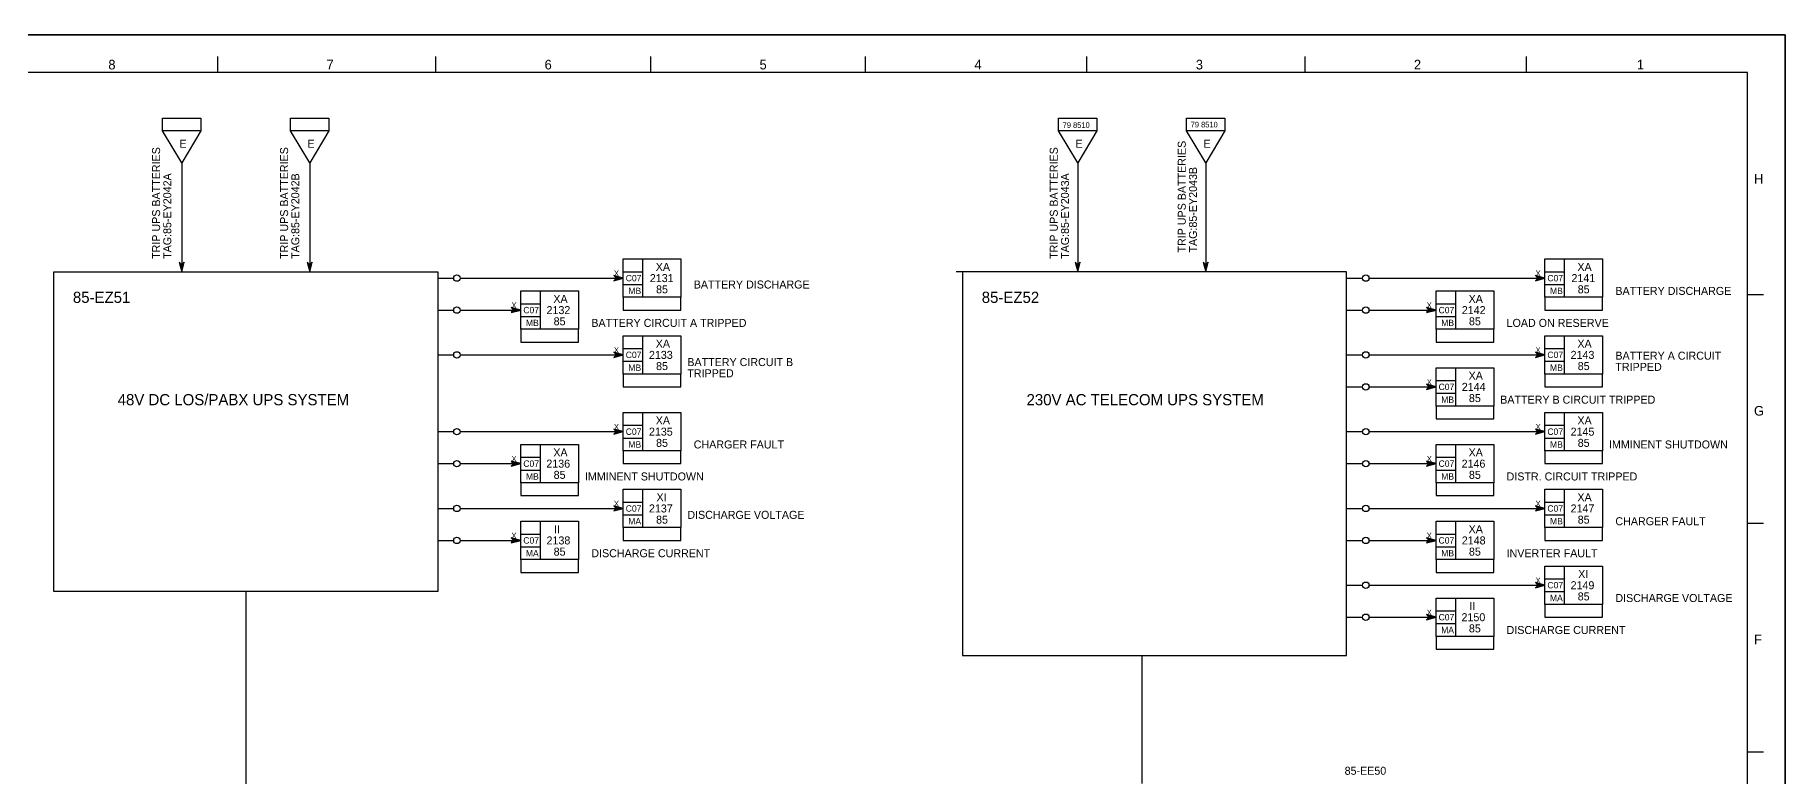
# Model space of a CAD drawing. Extents: x 0 to 841, y 0 to 594.
# Drawn here: x 294 to 841, y 362 to 594 of the extents above; entities that cross this region are included whole.
import ezdxf

# ---------------------------------------------------------------- set-up
doc = ezdxf.new("R2010")
doc.units = 0
for name, color, linetype in [('01-LIN-025-A', 7, 'Continuous'), ('09-LIN-050-B', 7, 'Continuous'), ('12-LIN-100-A', 7, 'Continuous'), ('45-', 7, 'Continuous'), ('46-', 7, 'Continuous'), ('47-', 7, 'Continuous'), ('48-BOR-018', 7, 'Continuous'), ('50-REV-035-TRNG', 7, 'Continuous'), ('53-FAB-UD', 7, 'Continuous')]:
    doc.layers.add(name, color=color, linetype=linetype)

msp = doc.modelspace()

# ---------------------------------------------------------------- linework, layer by layer
at = {"layer": '01-LIN-025-A'}
for p, q in [((351.14, 587.26), (351.14, 582.23)), ((419.3, 587.26), (419.3, 582.23)), ((486.46, 587.26), (486.46, 582.23)), ((553.61, 587.26), (553.61, 582.23)), ((622.78, 587.26), (622.78, 582.23)), ((690.94, 587.26), (690.94, 582.23)), ((760.1, 587.26), (760.1, 582.23)), ((829.26, 582.23), (10.33, 582.23)), ((829.26, 112.01), (829.26, 582.23)), ((834.27, 512.76), (829.26, 512.76)), ((834.27, 441.28), (829.26, 441.28)), ((834.27, 369.8), (829.26, 369.8))]:
    msp.add_line(p, q, dxfattribs=at)
at = {"layer": '09-LIN-050-B'}
msp.add_lwpolyline([(0, 0), (841, 0), (841, 594), (0, 594)], close=True, dxfattribs=at)
at = {"layer": '12-LIN-100-A'}
for p, q in [((300, 520), (420, 520)), ((300, 440), (300, 520)), ((420, 520), (420, 440)), ((704, 520), (582, 520)), ((584, 520), (584, 440)), ((704, 440), (704, 520)), ((300, 420), (300, 440)), ((420, 440), (420, 440)), ((420, 440), (420, 420)), ((584, 440), (584, 400)), ((704, 400), (704, 440)), ((420, 420), (300, 420)), ((360, 420), (360, 300)), ((584, 400), (704, 400)), ((640, 400), (640, 360))]:
    msp.add_line(p, q, dxfattribs=at)
msp.add_lwpolyline([(0, 594), (841, 594), (841, 0), (0, 0)], close=True, dxfattribs=at)
at = {"layer": '46-'}
for p, q in [((340, 522.2), (339.2, 523)), ((339.2, 523), (340, 520)), ((340, 522), (339.4, 522.6)), ((339.4, 522.6), (340, 520.4)), ((340, 521.8), (339.6, 522.2)), ((339.6, 522.2), (340, 520.8)), ((340, 521.6), (339.8, 521.8)), ((339.8, 521.8), (340, 521.2)), ((340, 520), (340.8, 523)), ((340.8, 523), (340, 522.2)), ((340, 520.4), (340.6, 522.6)), ((340.6, 522.6), (340, 522)), ((340, 520.8), (340.4, 522.2)), ((340.4, 522.2), (340, 521.8)), ((340, 521.2), (340.2, 521.8)), ((340.2, 521.8), (340, 521.6)), ((380, 522.2), (379.2, 523)), ((379.2, 523), (380, 520)), ((380, 522), (379.4, 522.6)), ((379.4, 522.6), (380, 520.4)), ((380, 521.8), (379.6, 522.2)), ((379.6, 522.2), (380, 520.8)), ((380, 521.6), (379.8, 521.8)), ((379.8, 521.8), (380, 521.2)), ((380, 520), (380.8, 523)), ((380.8, 523), (380, 522.2)), ((380, 520.4), (380.6, 522.6)), ((380.6, 522.6), (380, 522)), ((380, 520.8), (380.4, 522.2)), ((380.4, 522.2), (380, 521.8)), ((380, 521.2), (380.2, 521.8)), ((380.2, 521.8), (380, 521.6)), ((620, 522.2), (619.2, 523)), ((619.2, 523), (620, 520)), ((620, 522), (619.4, 522.6)), ((619.4, 522.6), (620, 520.4)), ((620, 521.8), (619.6, 522.2)), ((619.6, 522.2), (620, 520.8)), ((620, 521.6), (619.8, 521.8)), ((619.8, 521.8), (620, 521.2)), ((620, 520), (620.8, 523)), ((620.8, 523), (620, 522.2)), ((620, 520.4), (620.6, 522.6)), ((620.6, 522.6), (620, 522)), ((620, 520.8), (620.4, 522.2)), ((620.4, 522.2), (620, 521.8)), ((620, 521.2), (620.2, 521.8)), ((620.2, 521.8), (620, 521.6)), ((660, 522.2), (659.2, 523)), ((659.2, 523), (660, 520)), ((660, 522), (659.4, 522.6)), ((659.4, 522.6), (660, 520.4)), ((660, 521.8), (659.6, 522.2)), ((659.6, 522.2), (660, 520.8)), ((660, 521.6), (659.8, 521.8)), ((659.8, 521.8), (660, 521.2)), ((660, 520), (660.8, 523)), ((660.8, 523), (660, 522.2)), ((660, 520.4), (660.6, 522.6)), ((660.6, 522.6), (660, 522)), ((660, 520.8), (660.4, 522.2)), ((660.4, 522.2), (660, 521.8)), ((660, 521.2), (660.2, 521.8)), ((660.2, 521.8), (660, 521.6)), ((478, 518), (475, 518.8)), ((475, 518.8), (475.8, 518)), ((475.8, 518), (475, 517.2)), ((475, 517.2), (478, 518)), ((477.6, 518), (475.4, 518.6)), ((475.4, 518.6), (476, 518)), ((476, 518), (475.4, 517.4)), ((475.4, 517.4), (477.6, 518)), ((477.2, 518), (475.8, 518.4)), ((475.8, 518.4), (476.2, 518)), ((476.2, 518), (475.8, 517.6)), ((475.8, 517.6), (477.2, 518)), ((476.8, 518), (476.2, 518.2)), ((476.2, 518.2), (476.4, 518)), ((476.4, 518), (476.2, 517.8)), ((476.2, 517.8), (476.8, 518)), ((766, 518), (763, 518.8)), ((763, 518.8), (763.8, 518)), ((763.8, 518), (763, 517.2)), ((763, 517.2), (766, 518)), ((765.6, 518), (763.4, 518.6)), ((763.4, 518.6), (764, 518)), ((764, 518), (763.4, 517.4)), ((763.4, 517.4), (765.6, 518)), ((765.2, 518), (763.8, 518.4)), ((763.8, 518.4), (764.2, 518)), ((764.2, 518), (763.8, 517.6)), ((763.8, 517.6), (765.2, 518)), ((764.8, 518), (764.2, 518.2)), ((764.2, 518.2), (764.4, 518)), ((764.4, 518), (764.2, 517.8)), ((764.2, 517.8), (764.8, 518)), ((446, 508), (443, 508.8)), ((443, 508.8), (443.8, 508)), ((445.6, 508), (443.4, 508.6)), ((443.4, 508.6), (444, 508)), ((732, 508), (729, 508.8)), ((729, 508.8), (729.8, 508)), ((731.6, 508), (729.4, 508.6)), ((729.4, 508.6), (730, 508)), ((443.8, 508), (443, 507.2)), ((443, 507.2), (446, 508)), ((444, 508), (443.4, 507.4)), ((443.4, 507.4), (445.6, 508)), ((445.2, 508), (443.8, 508.4)), ((443.8, 508.4), (444.2, 508)), ((444.2, 508), (443.8, 507.6)), ((443.8, 507.6), (445.2, 508)), ((444.8, 508), (444.2, 508.2)), ((444.2, 508.2), (444.4, 508)), ((444.4, 508), (444.2, 507.8)), ((444.2, 507.8), (444.8, 508)), ((729.8, 508), (729, 507.2)), ((729, 507.2), (732, 508)), ((730, 508), (729.4, 507.4)), ((729.4, 507.4), (731.6, 508)), ((731.2, 508), (729.8, 508.4)), ((729.8, 508.4), (730.2, 508)), ((730.2, 508), (729.8, 507.6)), ((729.8, 507.6), (731.2, 508)), ((730.8, 508), (730.2, 508.2)), ((730.2, 508.2), (730.4, 508)), ((730.4, 508), (730.2, 507.8)), ((730.2, 507.8), (730.8, 508)), ((478, 494), (475, 494.8)), ((475, 494.8), (475.8, 494)), ((475.8, 494), (475, 493.2)), ((475, 493.2), (478, 494)), ((477.6, 494), (475.4, 494.6)), ((475.4, 494.6), (476, 494)), ((476, 494), (475.4, 493.4)), ((475.4, 493.4), (477.6, 494)), ((477.2, 494), (475.8, 494.4)), ((475.8, 494.4), (476.2, 494)), ((476.2, 494), (475.8, 493.6)), ((475.8, 493.6), (477.2, 494)), ((476.8, 494), (476.2, 494.2)), ((476.2, 494.2), (476.4, 494)), ((476.4, 494), (476.2, 493.8)), ((476.2, 493.8), (476.8, 494)), ((766, 494), (763, 494.8)), ((763, 494.8), (763.8, 494)), ((763.8, 494), (763, 493.2)), ((763, 493.2), (766, 494)), ((765.6, 494), (763.4, 494.6)), ((763.4, 494.6), (764, 494)), ((764, 494), (763.4, 493.4)), ((763.4, 493.4), (765.6, 494)), ((765.2, 494), (763.8, 494.4)), ((763.8, 494.4), (764.2, 494)), ((764.2, 494), (763.8, 493.6)), ((763.8, 493.6), (765.2, 494)), ((764.8, 494), (764.2, 494.2)), ((764.2, 494.2), (764.4, 494)), ((764.4, 494), (764.2, 493.8)), ((764.2, 493.8), (764.8, 494)), ((732, 484), (729, 484.8)), ((729, 484.8), (729.8, 484)), ((729.8, 484), (729, 483.2)), ((729, 483.2), (732, 484)), ((731.6, 484), (729.4, 484.6)), ((729.4, 484.6), (730, 484)), ((730, 484), (729.4, 483.4)), ((729.4, 483.4), (731.6, 484)), ((731.2, 484), (729.8, 484.4)), ((729.8, 484.4), (730.2, 484)), ((730.2, 484), (729.8, 483.6)), ((729.8, 483.6), (731.2, 484)), ((730.8, 484), (730.2, 484.2)), ((730.2, 484.2), (730.4, 484)), ((730.4, 484), (730.2, 483.8)), ((730.2, 483.8), (730.8, 484)), ((478, 470), (475, 470.8)), ((475, 470.8), (475.8, 470)), ((477.6, 470), (475.4, 470.6)), ((475.4, 470.6), (476, 470)), ((477.2, 470), (475.8, 470.4)), ((475.8, 470.4), (476.2, 470)), ((766, 470), (763, 470.8)), ((763, 470.8), (763.8, 470)), ((765.6, 470), (763.4, 470.6)), ((763.4, 470.6), (764, 470)), ((765.2, 470), (763.8, 470.4)), ((763.8, 470.4), (764.2, 470)), ((475.8, 470), (475, 469.2)), ((475, 469.2), (478, 470)), ((476, 470), (475.4, 469.4)), ((475.4, 469.4), (477.6, 470)), ((476.2, 470), (475.8, 469.6)), ((475.8, 469.6), (477.2, 470)), ((476.8, 470), (476.2, 470.2)), ((476.2, 470.2), (476.4, 470)), ((476.4, 470), (476.2, 469.8)), ((476.2, 469.8), (476.8, 470)), ((763.8, 470), (763, 469.2)), ((763, 469.2), (766, 470)), ((764, 470), (763.4, 469.4)), ((763.4, 469.4), (765.6, 470)), ((764.2, 470), (763.8, 469.6)), ((763.8, 469.6), (765.2, 470)), ((764.8, 470), (764.2, 470.2)), ((764.2, 470.2), (764.4, 470)), ((764.4, 470), (764.2, 469.8)), ((764.2, 469.8), (764.8, 470)), ((446, 460), (443, 460.8)), ((443, 460.8), (443.8, 460)), ((443.8, 460), (443, 459.2)), ((443, 459.2), (446, 460)), ((445.6, 460), (443.4, 460.6)), ((443.4, 460.6), (444, 460)), ((444, 460), (443.4, 459.4)), ((443.4, 459.4), (445.6, 460)), ((445.2, 460), (443.8, 460.4)), ((443.8, 460.4), (444.2, 460)), ((444.2, 460), (443.8, 459.6)), ((443.8, 459.6), (445.2, 460)), ((444.8, 460), (444.2, 460.2)), ((444.2, 460.2), (444.4, 460)), ((444.4, 460), (444.2, 459.8)), ((444.2, 459.8), (444.8, 460)), ((732, 460), (729, 460.8)), ((729, 460.8), (729.8, 460)), ((729.8, 460), (729, 459.2)), ((729, 459.2), (732, 460)), ((731.6, 460), (729.4, 460.6)), ((729.4, 460.6), (730, 460)), ((730, 460), (729.4, 459.4)), ((729.4, 459.4), (731.6, 460)), ((731.2, 460), (729.8, 460.4)), ((729.8, 460.4), (730.2, 460)), ((730.2, 460), (729.8, 459.6)), ((729.8, 459.6), (731.2, 460)), ((730.8, 460), (730.2, 460.2)), ((730.2, 460.2), (730.4, 460)), ((730.4, 460), (730.2, 459.8)), ((730.2, 459.8), (730.8, 460)), ((478, 446), (475, 446.8)), ((475, 446.8), (475.8, 446)), ((475.8, 446), (475, 445.2)), ((475, 445.2), (478, 446)), ((477.6, 446), (475.4, 446.6)), ((475.4, 446.6), (476, 446)), ((476, 446), (475.4, 445.4)), ((475.4, 445.4), (477.6, 446)), ((477.2, 446), (475.8, 446.4)), ((475.8, 446.4), (476.2, 446)), ((476.2, 446), (475.8, 445.6)), ((475.8, 445.6), (477.2, 446)), ((476.8, 446), (476.2, 446.2)), ((476.2, 446.2), (476.4, 446)), ((476.4, 446), (476.2, 445.8)), ((476.2, 445.8), (476.8, 446)), ((766, 446), (763, 446.8)), ((763, 446.8), (763.8, 446)), ((763.8, 446), (763, 445.2)), ((763, 445.2), (766, 446)), ((765.6, 446), (763.4, 446.6)), ((763.4, 446.6), (764, 446)), ((764, 446), (763.4, 445.4)), ((763.4, 445.4), (765.6, 446)), ((765.2, 446), (763.8, 446.4)), ((763.8, 446.4), (764.2, 446)), ((764.2, 446), (763.8, 445.6)), ((763.8, 445.6), (765.2, 446)), ((764.8, 446), (764.2, 446.2)), ((764.2, 446.2), (764.4, 446)), ((764.4, 446), (764.2, 445.8)), ((764.2, 445.8), (764.8, 446)), ((446, 436), (443, 436.8)), ((443, 436.8), (443.8, 436)), ((443.8, 436), (443, 435.2)), ((443, 435.2), (446, 436)), ((445.6, 436), (443.4, 436.6)), ((443.4, 436.6), (444, 436)), ((444, 436), (443.4, 435.4)), ((443.4, 435.4), (445.6, 436)), ((445.2, 436), (443.8, 436.4)), ((443.8, 436.4), (444.2, 436)), ((444.2, 436), (443.8, 435.6)), ((443.8, 435.6), (445.2, 436)), ((444.8, 436), (444.2, 436.2)), ((444.2, 436.2), (444.4, 436)), ((444.4, 436), (444.2, 435.8)), ((444.2, 435.8), (444.8, 436)), ((732, 436), (729, 436.8)), ((729, 436.8), (729.8, 436)), ((729.8, 436), (729, 435.2)), ((729, 435.2), (732, 436)), ((731.6, 436), (729.4, 436.6)), ((729.4, 436.6), (730, 436)), ((730, 436), (729.4, 435.4)), ((729.4, 435.4), (731.6, 436)), ((731.2, 436), (729.8, 436.4)), ((729.8, 436.4), (730.2, 436)), ((730.2, 436), (729.8, 435.6)), ((729.8, 435.6), (731.2, 436)), ((730.8, 436), (730.2, 436.2)), ((730.2, 436.2), (730.4, 436)), ((730.4, 436), (730.2, 435.8)), ((730.2, 435.8), (730.8, 436)), ((766, 422), (763, 422.8)), ((763, 422.8), (763.8, 422)), ((763.8, 422), (763, 421.2)), ((763, 421.2), (766, 422)), ((765.6, 422), (763.4, 422.6)), ((763.4, 422.6), (764, 422)), ((764, 422), (763.4, 421.4)), ((763.4, 421.4), (765.6, 422)), ((765.2, 422), (763.8, 422.4)), ((763.8, 422.4), (764.2, 422)), ((764.2, 422), (763.8, 421.6)), ((763.8, 421.6), (765.2, 422)), ((764.8, 422), (764.2, 422.2)), ((764.2, 422.2), (764.4, 422)), ((764.4, 422), (764.2, 421.8)), ((764.2, 421.8), (764.8, 422)), ((732, 412), (729, 412.8)), ((729, 412.8), (729.8, 412)), ((729.8, 412), (729, 411.2)), ((729, 411.2), (732, 412)), ((731.6, 412), (729.4, 412.6)), ((729.4, 412.6), (730, 412)), ((730, 412), (729.4, 411.4)), ((729.4, 411.4), (731.6, 412)), ((731.2, 412), (729.8, 412.4)), ((729.8, 412.4), (730.2, 412)), ((730.2, 412), (729.8, 411.6)), ((729.8, 411.6), (731.2, 412)), ((730.8, 412), (730.2, 412.2)), ((730.2, 412.2), (730.4, 412)), ((730.4, 412), (730.2, 411.8)), ((730.2, 411.8), (730.8, 412))]:
    msp.add_line(p, q, dxfattribs=at)
for points in [[(340, 554), (340, 520)], [(380, 554), (380, 520)], [(620, 554), (620, 520)], [(660, 554), (660, 520)], [(427, 518), (478, 518)], [(711, 518), (766, 518)], [(427, 508), (446, 508)], [(711, 508), (732, 508)], [(427, 494), (478, 494)], [(711, 494), (766, 494)], [(711, 484), (732, 484)], [(427, 470), (478, 470)], [(711, 470), (766, 470)], [(427, 460), (446, 460)], [(711, 460), (732, 460)], [(427, 446), (478, 446)], [(711, 446), (766, 446)], [(427, 436), (446, 436)], [(711, 436), (732, 436)], [(711, 422), (766, 422)], [(711, 412), (732, 412)]]:
    msp.add_lwpolyline(points, dxfattribs=at)
at = {"layer": '47-'}
for p, q in [((420, 518), (425, 518)), ((704, 518), (709, 518)), ((420, 508), (425, 508)), ((704, 508), (709, 508)), ((420, 494), (425, 494)), ((704, 494), (709, 494)), ((704, 484), (709, 484)), ((420, 470), (425, 470)), ((704, 470), (709, 470)), ((420, 460), (425, 460)), ((704, 460), (709, 460)), ((420, 446), (425, 446)), ((704, 446), (709, 446)), ((420, 436), (425, 436)), ((704, 436), (709, 436)), ((704, 422), (709, 422)), ((704, 412), (709, 412))]:
    msp.add_line(p, q, dxfattribs=at)
for centre in [(426, 518), (710, 518), (426, 508), (710, 508), (426, 494), (710, 494), (710, 484), (426, 470), (710, 470), (426, 460), (710, 460), (426, 446), (710, 446), (426, 436), (710, 436), (710, 422), (710, 412)]:
    msp.add_circle(centre, 1, dxfattribs=at)
at = {"layer": '48-BOR-018'}
for p, q in [((478, 524), (496, 524)), ((478, 512), (478, 524)), ((478, 520), (484, 520)), ((484, 524), (484, 512)), ((496, 524), (496, 512)), ((766, 524), (784, 524)), ((766, 512), (766, 524)), ((766, 520), (772, 520)), ((772, 524), (772, 512)), ((784, 524), (784, 512)), ((478, 516), (484, 516)), ((766, 516), (772, 516)), ((446, 514), (464, 514)), ((446, 502), (446, 514)), ((446, 510), (452, 510)), ((452, 514), (452, 502)), ((464, 514), (464, 502)), ((496, 512), (478, 512)), ((478, 512), (478, 508)), ((496, 508), (496, 512)), ((732, 514), (750, 514)), ((732, 502), (732, 514)), ((732, 510), (738, 510)), ((738, 514), (738, 502)), ((750, 514), (750, 502)), ((784, 512), (766, 512)), ((766, 512), (766, 508)), ((784, 508), (784, 512)), ((446, 506), (452, 506)), ((478, 508), (496, 508)), ((732, 506), (738, 506)), ((766, 508), (784, 508)), ((464, 502), (446, 502)), ((446, 502), (446, 498)), ((446, 498), (464, 498)), ((464, 498), (464, 502)), ((478, 500), (496, 500)), ((478, 488), (478, 500)), ((484, 500), (484, 488)), ((496, 500), (496, 488)), ((750, 502), (732, 502)), ((732, 502), (732, 498)), ((732, 498), (750, 498)), ((750, 498), (750, 502)), ((766, 500), (784, 500)), ((766, 488), (766, 500)), ((772, 500), (772, 488)), ((784, 500), (784, 488)), ((478, 496), (484, 496)), ((766, 496), (772, 496)), ((478, 492), (484, 492)), ((496, 488), (478, 488)), ((478, 488), (478, 484)), ((496, 484), (496, 488)), ((732, 490), (750, 490)), ((732, 478), (732, 490)), ((738, 490), (738, 478)), ((750, 490), (750, 478)), ((766, 492), (772, 492)), ((784, 488), (766, 488)), ((766, 488), (766, 484)), ((784, 484), (784, 488)), ((478, 484), (496, 484)), ((732, 486), (738, 486)), ((732, 482), (738, 482)), ((766, 484), (784, 484)), ((478, 476), (496, 476)), ((478, 464), (478, 476)), ((484, 476), (484, 464)), ((496, 476), (496, 464)), ((750, 478), (732, 478)), ((732, 478), (732, 474)), ((750, 474), (750, 478)), ((766, 476), (784, 476)), ((766, 464), (766, 476)), ((772, 476), (772, 464)), ((784, 476), (784, 464)), ((478, 472), (484, 472)), ((732, 474), (750, 474)), ((766, 472), (772, 472)), ((446, 466), (464, 466)), ((446, 454), (446, 466)), ((452, 466), (452, 454)), ((464, 466), (464, 454)), ((478, 468), (484, 468)), ((732, 466), (750, 466)), ((732, 454), (732, 466)), ((738, 466), (738, 454)), ((750, 466), (750, 454)), ((766, 468), (772, 468)), ((446, 462), (452, 462)), ((496, 464), (478, 464)), ((478, 464), (478, 460)), ((478, 460), (496, 460)), ((496, 460), (496, 464)), ((732, 462), (738, 462)), ((784, 464), (766, 464)), ((766, 464), (766, 460)), ((766, 460), (784, 460)), ((784, 460), (784, 464)), ((446, 458), (452, 458)), ((464, 454), (446, 454)), ((446, 454), (446, 450)), ((464, 450), (464, 454)), ((732, 458), (738, 458)), ((750, 454), (732, 454)), ((732, 454), (732, 450)), ((750, 450), (750, 454)), ((446, 450), (464, 450)), ((478, 452), (496, 452)), ((478, 440), (478, 452)), ((484, 452), (484, 440)), ((496, 452), (496, 440)), ((732, 450), (750, 450)), ((766, 452), (784, 452)), ((766, 440), (766, 452)), ((772, 452), (772, 440)), ((784, 452), (784, 440)), ((478, 448), (484, 448)), ((478, 444), (484, 444)), ((766, 448), (772, 448)), ((766, 444), (772, 444)), ((446, 442), (464, 442)), ((446, 430), (446, 442)), ((446, 438), (452, 438)), ((452, 442), (452, 430)), ((464, 442), (464, 430)), ((496, 440), (478, 440)), ((478, 440), (478, 436)), ((496, 436), (496, 440)), ((732, 442), (750, 442)), ((732, 430), (732, 442)), ((732, 438), (738, 438)), ((738, 442), (738, 430)), ((750, 442), (750, 430)), ((784, 440), (766, 440)), ((766, 440), (766, 436)), ((784, 436), (784, 440)), ((446, 434), (452, 434)), ((478, 436), (496, 436)), ((732, 434), (738, 434)), ((766, 436), (784, 436)), ((464, 430), (446, 430)), ((446, 430), (446, 426)), ((464, 426), (464, 430)), ((750, 430), (732, 430)), ((732, 430), (732, 426)), ((750, 426), (750, 430)), ((766, 428), (784, 428)), ((766, 416), (766, 428)), ((772, 428), (772, 416)), ((784, 428), (784, 416)), ((446, 426), (464, 426)), ((732, 426), (750, 426)), ((766, 424), (772, 424)), ((732, 418), (750, 418)), ((732, 406), (732, 418)), ((738, 418), (738, 406)), ((750, 418), (750, 406)), ((766, 420), (772, 420)), ((784, 416), (766, 416)), ((766, 416), (766, 412)), ((784, 412), (784, 416)), ((732, 414), (738, 414)), ((766, 412), (784, 412)), ((732, 410), (738, 410)), ((750, 406), (732, 406)), ((732, 406), (732, 402)), ((750, 402), (750, 406)), ((732, 402), (750, 402))]:
    msp.add_line(p, q, dxfattribs=at)
at = {"layer": '53-FAB-UD'}
for p, q in [((334, 568), (346, 568)), ((334, 564), (334, 568)), ((346, 564), (334, 564)), ((340, 554), (334, 564)), ((346, 564), (340, 554)), ((346, 568), (346, 564)), ((374, 568), (386, 568)), ((374, 564), (374, 568)), ((386, 564), (374, 564)), ((380, 554), (374, 564)), ((386, 564), (380, 554)), ((386, 568), (386, 564)), ((614, 568), (626, 568)), ((614, 564), (614, 568)), ((626, 564), (614, 564)), ((620, 554), (614, 564)), ((626, 564), (620, 554)), ((626, 568), (626, 564)), ((654, 568), (666, 568)), ((654, 564), (654, 568)), ((666, 564), (654, 564)), ((660, 554), (654, 564)), ((666, 564), (660, 554)), ((666, 568), (666, 564))]:
    msp.add_line(p, q, dxfattribs=at)

# ---------------------------------------------------------------- texts
at = {"layer": '01-LIN-025-A'}
for s, p in [('8', (317.08, 583.23)), ('7', (385.24, 583.23)), ('6', (453.4, 583.23)), ('5', (520.56, 583.23)), ('4', (587.72, 583.23)), ('3', (656.88, 583.23)), ('2', (725.04, 583.23)), ('1', (794.71, 583.23)), ('H', (831.31, 547.49)), ('G', (831.31, 475.01)), ('F', (831.31, 403.53))]:
    msp.add_text(s, height=3.02, dxfattribs=at).set_placement(p)
at = {"layer": '12-LIN-100-A'}
for s, height, p in [('79 8510', 1.75, (615.28, 564.95)), ('79 8510', 1.75, (655.28, 565.11)), ('BATTERY DISCHARGE', 2.5, (500, 514.75)), ('BATTERY DISCHARGE', 2.5, (788, 512.75)), ('85-EZ51', 3.5, (306, 510.25)), ('85-EZ52', 3.5, (590, 510.25)), ('BATTERY CIRCUIT A TRIPPED', 2.5, (468, 502.75)), ('LOAD ON RESERVE', 2.5, (754, 502.75)), ('BATTERY CIRCUIT B ', 2.5, (498, 490.5)), ('BATTERY A CIRCUIT', 2.5, (788, 492.5)), ('TRIPPED', 2.5, (498, 487)), ('TRIPPED', 2.5, (788, 489)), ('48V DC LOS/PABX UPS SYSTEM', 3.5, (320, 478.25)), ('230V AC TELECOM UPS SYSTEM', 3.5, (604, 478.25)), ('BATTERY B CIRCUIT TRIPPED', 2.5, (752, 478.75)), ('CHARGER FAULT', 2.5, (500, 464.75)), ('IMMINENT SHUTDOWN', 2.5, (786, 464.75)), ('IMMINENT SHUTDOWN', 2.5, (466, 454.75)), ('DISTR. CIRCUIT TRIPPED', 2.5, (754, 454.75)), ('DISCHARGE VOLTAGE', 2.5, (498, 442.75)), ('CHARGER FAULT', 2.5, (788, 440.75)), ('DISCHARGE CURRENT', 2.5, (468, 430.75)), ('INVERTER FAULT', 2.5, (754, 430.75)), ('DISCHARGE VOLTAGE', 2.5, (788, 416.75)), ('DISCHARGE CURRENT', 2.5, (754, 406.75)), ('85-EE50', 2.5, (703.39, 362.75))]:
    msp.add_text(s, height=height, dxfattribs=at).set_placement(p)
for s, p in [('TRIP UPS BATTERIES ', (333.25, 524)), ('TRIP UPS BATTERIES ', (373.25, 524)), ('TRIP UPS BATTERIES ', (613.76, 524)), ('TRIP UPS BATTERIES ', (653.75, 526)), ('TAG:85-EY2043B', (657.25, 526)), ('TAG:85-EY2042A', (336.75, 524)), ('TAG:85-EY2042B', (376.75, 524)), ('TAG:85-EY2043A', (617.25, 524))]:
    msp.add_text(s, height=2.5, rotation=90, dxfattribs=at).set_placement(p)
at = {"layer": '45-'}
for p in [(475.07, 518.63), (763.07, 518.63), (443.07, 508.63), (729.07, 508.63), (475.07, 494.63), (763.07, 494.63), (729.07, 484.63), (475.07, 470.63), (763.07, 470.63), (443.07, 460.63), (729.07, 460.63), (475.07, 446.63), (763.07, 446.63), (443.07, 436.63), (729.07, 436.63), (763.07, 422.63), (729.07, 412.63)]:
    msp.add_text('X', height=1.75, dxfattribs=at).set_placement(p)
at = {"layer": '50-REV-035-TRNG'}
for s, height, p in [('XA', 2.5, (488.13, 520.25)), ('XA', 2.5, (776.13, 520.25)), ('C07', 2, (478.75, 517)), ('MB', 2, (479.58, 513)), ('2131', 2.5, (486.28, 516.75)), ('85', 2.5, (488.23, 513.25)), ('C07', 2, (766.75, 517)), ('MB', 2, (767.58, 513)), ('2141', 2.5, (774.28, 516.75)), ('85', 2.5, (776.23, 513.25)), ('C07', 2, (446.75, 507)), ('2132', 2.5, (454, 506.75)), ('XA', 2.5, (456.13, 510.25)), ('C07', 2, (732.75, 507)), ('2142', 2.5, (740, 506.75)), ('XA', 2.5, (742.13, 510.25)), ('MB', 2, (447.58, 503)), ('85', 2.5, (456.23, 503.25)), ('MB', 2, (733.58, 503)), ('85', 2.5, (742.23, 503.25)), ('XA', 2.5, (488.13, 496.25)), ('XA', 2.5, (776.13, 496.25)), ('C07', 2, (478.75, 493)), ('2133', 2.5, (486, 492.75)), ('C07', 2, (766.75, 493)), ('2143', 2.5, (774, 492.75)), ('MB', 2, (479.58, 489)), ('85', 2.5, (488.23, 489.25)), ('XA', 2.5, (742.13, 486.25)), ('MB', 2, (767.58, 489)), ('85', 2.5, (776.23, 489.25)), ('C07', 2, (732.75, 483)), ('2144', 2.5, (740, 482.75)), ('85', 2.5, (742.23, 479.25)), ('MB', 2, (733.58, 479)), ('C07', 2, (478.75, 469)), ('2135', 2.5, (486, 468.75)), ('XA', 2.5, (488.13, 472.25)), ('C07', 2, (766.75, 469)), ('2145', 2.5, (774, 468.75)), ('XA', 2.5, (776.13, 472.25)), ('MB', 2, (479.58, 465)), ('85', 2.5, (488.23, 465.25)), ('MB', 2, (767.58, 465)), ('85', 2.5, (776.23, 465.25)), ('C07', 2, (446.75, 459)), ('2136', 2.5, (453.94, 458.75)), ('XA', 2.5, (456.13, 462.25)), ('C07', 2, (732.75, 459)), ('2146', 2.5, (739.94, 458.75)), ('XA', 2.5, (742.13, 462.25)), ('MB', 2, (447.58, 455)), ('85', 2.5, (456.23, 455.25)), ('MB', 2, (733.58, 455)), ('85', 2.5, (742.23, 455.25)), ('XI', 2.5, (488.37, 448.25)), ('XA', 2.5, (776.13, 448.25)), ('C07', 2, (478.75, 445)), ('MA', 2, (479.55, 441)), ('2137', 2.5, (486, 444.75)), ('85', 2.5, (488.23, 441.25)), ('C07', 2, (766.75, 445)), ('MB', 2, (767.58, 441)), ('2147', 2.5, (774, 444.75)), ('85', 2.5, (776.23, 441.25)), ('II', 2.5, (456.37, 438.25)), ('XA', 2.5, (742.13, 438.25)), ('C07', 2, (446.75, 435)), ('MA', 2, (447.55, 431)), ('2138', 2.5, (454, 434.75)), ('85', 2.5, (456.23, 431.25)), ('C07', 2, (732.75, 435)), ('MB', 2, (733.58, 431)), ('2148', 2.5, (740, 434.75)), ('85', 2.5, (742.23, 431.25)), ('XI', 2.5, (776.37, 424.25)), ('C07', 2, (766.75, 421)), ('2149', 2.5, (774, 420.75)), ('II', 2.5, (742.37, 414.25)), ('MA', 2, (767.55, 417)), ('85', 2.5, (776.23, 417.25)), ('C07', 2, (732.75, 411)), ('2150', 2.5, (739.91, 410.75)), ('MA', 2, (733.55, 407)), ('85', 2.5, (742.23, 407.25))]:
    msp.add_text(s, height=height, dxfattribs=at).set_placement(p)
at = {"layer": '53-FAB-UD'}
for p in [(339.3, 558.75), (379.3, 558.75), (619.3, 558.75), (659.3, 558.75)]:
    msp.add_text('E', height=2.5, dxfattribs=at).set_placement(p)

doc.saveas('drawing.dxf')
